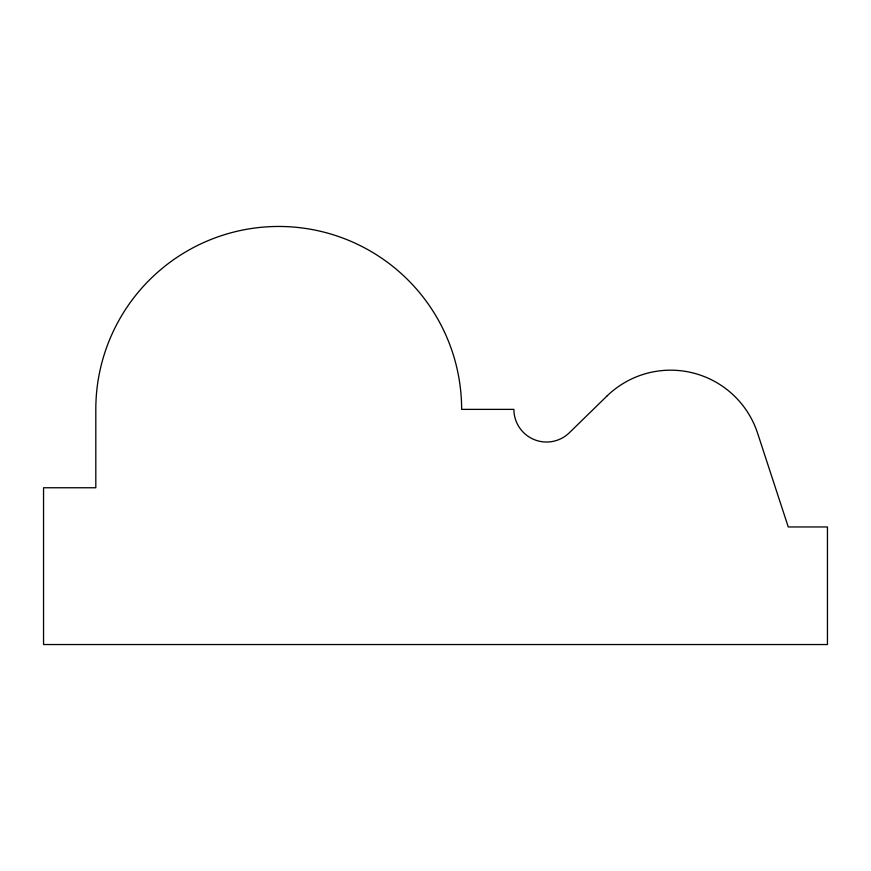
<?xml version="1.0" encoding="UTF-8"?>
<svg xmlns="http://www.w3.org/2000/svg" width="871" height="871" viewBox="0 0 871 871"><rect width="100%" height="100%" fill="white"/><g stroke="black" fill="none" stroke-linecap="round" stroke-linejoin="round"><path stroke-width="1.31" d="M606.76 396.218L569.373 432.735A32.663 32.663 0 0 1 513.89 409.37L461.63 409.37A182.91 182.91 0 0 0 278.72 226.46A182.91 182.91 0 0 0 95.81 409.37L95.81 487.76L43.55 487.76L43.55 644.54L827.45 644.54L827.45 526.955L788.255 526.955L757.596 433.203A91.455 91.455 0 0 0 606.76 396.218"/></g></svg>
